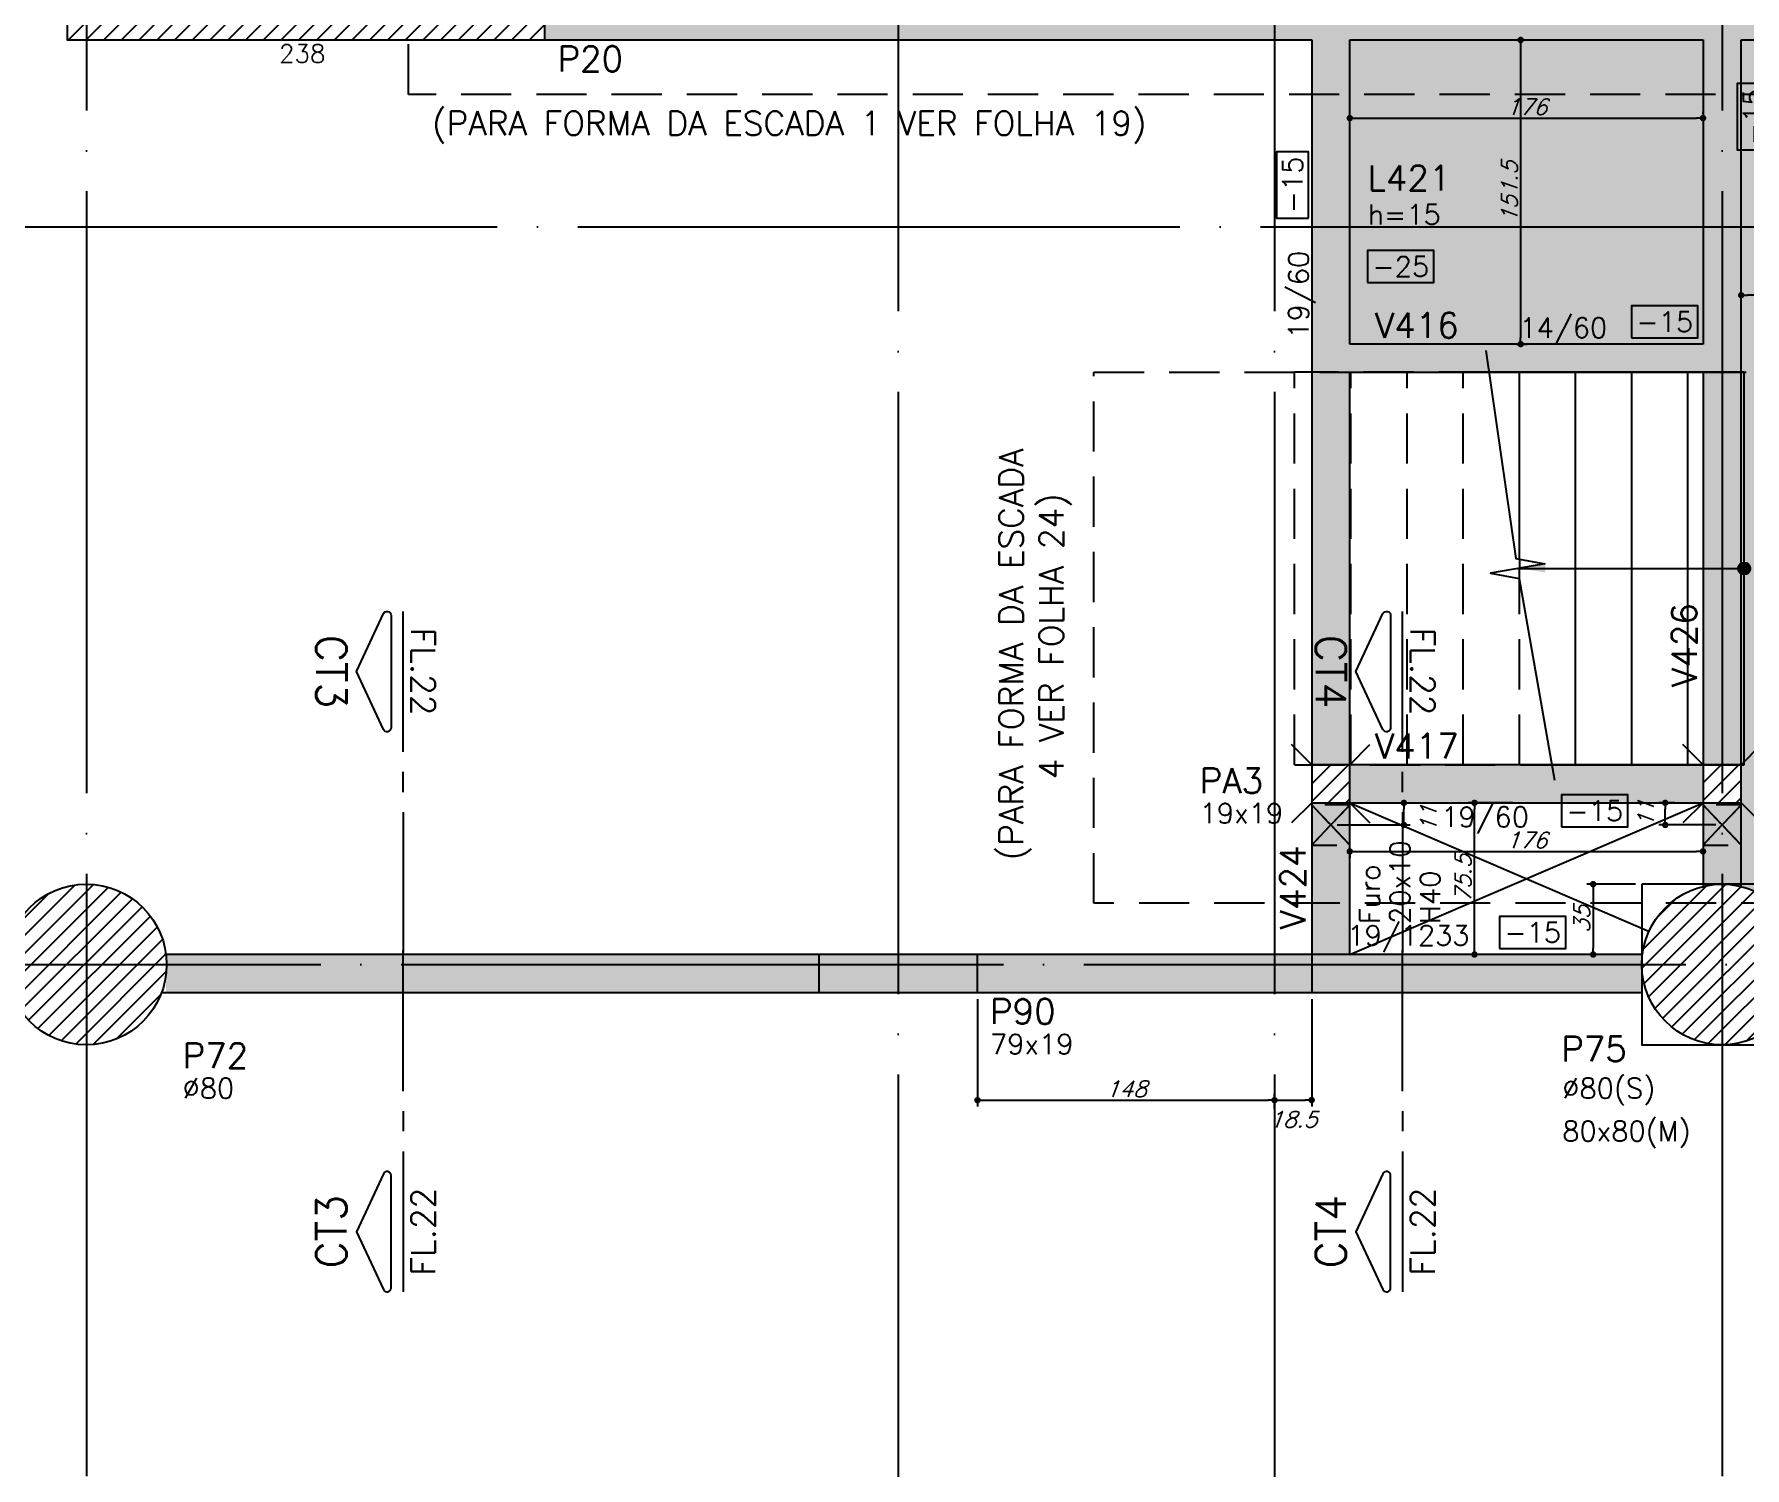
# Model space of a CAD drawing. Header units: millimetres. Extents: x -4122 to 5523, y -2094 to 2406.
# Drawn here: x -235 to 617, y -735 to -21 of the extents above; entities that cross this region are included whole.
import ezdxf
from ezdxf.enums import TextEntityAlignment as Align

# ---------------------------------------------------------------- set-up
doc = ezdxf.new("R2010")
doc.units = ezdxf.units.MM
doc.header["$LTSCALE"] = 50
for name, pattern in [('DASHED', [0.75, 0.5, -0.25]), ('EIXO', [6.8, 6, -0.4, 0, -0.4]), ('HIDDEN', [0.375, 0.25, -0.125])]:
    doc.linetypes.add(name, pattern=pattern)
for name, color, linetype in [('F-AUX', 2, 'Continuous'), ('F-AUX-RED', 1, 'Continuous'), ('F-CORTE-INDICAÇÃO', 4, 'Continuous'), ('F-COTAS', 106, 'Continuous'), ('F-COTAS-FUROS', 50, 'Continuous'), ('F-DESNIVEL-7', 40, 'Continuous'), ('F-EIXO', 12, 'EIXO'), ('F-ESCADAS', 2, 'Continuous'), ('F-FURO-PAREDE', 2, 'HIDDEN'), ('F-FURO-PAREDE-TEXTOS', 2, 'Continuous'), ('F-LAJES-DIM', 2, 'Continuous'), ('F-LAJES-NOME', 4, 'Continuous'), ('F-PARC-DIM', 2, 'Continuous'), ('F-PILARES-DIM', 172, 'Continuous'), ('F-PILARES-HACH', 174, 'Continuous'), ('F-PILARES-M', 170, 'Continuous'), ('F-PILARES-N', 170, 'Continuous'), ('F-PILARES-NASCE', 4, 'Continuous'), ('F-PILARES-NOME', 170, 'Continuous'), ('F-PILARES-S', 170, 'Continuous'), ('F-TEXTO', 6, 'Continuous'), ('F-VIGAS', 3, 'Continuous'), ('F-VIGAS-DIM', 2, 'Continuous'), ('F-VIGAS-NOME', 4, 'Continuous'), ('F-VÃO', 1, 'Continuous')]:
    doc.layers.add(name, color=color, linetype=linetype)
doc.layers.add('F-DESNIVEL-5', color=7, linetype='Continuous', true_color=0xadd6ff)
doc.layers.add('F-DESNIVEL-6', color=7, linetype='Continuous', true_color=0xffdebd)
doc.styles.add('CP-TEXT-INCL', font='simplex.shx', dxfattribs={"oblique": 20})
doc.styles.add('CP-TEXTO', font='simplex.shx')
doc.styles.add('MCP', font='simplex.shx')
doc.styles.add('ROMANS', font='simplex.shx')
doc.dimstyles.new('CP-COTAS-50', dxfattribs={"dimscale": 0.64, "dimtxt": 12.5, "dimasz": 5, "dimexe": 5, "dimexo": 5, "dimgap": 2.5, "dimtad": 1, "dimdec": 1, "dimdsep": 46, "dimtxsty": 'CP-TEXT-INCL', "dimblk1": 'DOT', "dimblk2": 'DOT', "dimsah": 1, "dimcen": 9, "dimclrd": 256, "dimclre": 256, "dimclrt": 256, "dimadec": 0, "dimazin": 0, "dimtfac": 1, "dimtdec": 1, "dimtmove": 2, "dimatfit": 3, "dimldrblk": 'DOT', "dimfxl": 0, "dimtolj": 1, "dimarcsym": 0})
pattern_1 = [(45, (0, 0), (-4.419417, 4.419417), [])]

# ---------------------------------------------------------------- blocks, each defined once
blk = doc.blocks.new('*U54')
at = {"layer": 'F-LAJES-DIM', "color": 1}
blk.add_lwpolyline([(0, 0), (33, 0), (33, 16), (0, 16)], close=True, dxfattribs=at)
at = {"layer": 'F-LAJES-DIM', "style": 'MCP'}
blk.add_attdef('DIM', text='', height=10, dxfattribs=at).set_placement((16.5, 8), align=Align.MIDDLE_CENTER)
blk = doc.blocks.new('*U19')
at = {"layer": 'F-VIGAS-DIM', "color": 1}
blk.add_lwpolyline([(0, 0), (33, 0), (33, 16), (0, 16)], close=True, dxfattribs=at)
at = {"layer": 'F-VIGAS-DIM', "style": 'MCP'}
blk.add_attdef('DIM', text='', height=10, dxfattribs=at).set_placement((16.5, 8), align=Align.MIDDLE_CENTER)
blk = doc.blocks.new('*U32')
at = {"layer": 'F-EIXO'}
blk.add_line((0, 0), (7484.954, 0), dxfattribs=at)
at = {"layer": 'F-TEXTO', "style": 'ROMANS'}
blk.add_attdef('EIXO', text='', height=17.5, dxfattribs=at).set_placement((-28.2072, 0), align=Align.MIDDLE_CENTER)
blk = doc.blocks.new('*U26')
at = {"layer": 'F-EIXO'}
blk.add_line((0, 0), (7397, 0), dxfattribs=at)
at = {"layer": 'F-TEXTO', "style": 'ROMANS'}
blk.add_attdef('EIXO', text='', height=17.5, dxfattribs=at).set_placement((-28.2072, 0), align=Align.MIDDLE_CENTER)
blk = doc.blocks.new('*U28')
at = {"layer": 'F-EIXO'}
blk.add_line((0, 0), (0, -3377.88), dxfattribs=at)
at = {"layer": 'F-TEXTO', "style": 'ROMANS'}
blk.add_attdef('EIXO', text='', height=17.5, rotation=360, dxfattribs=at).set_placement((0, 28.21), align=Align.MIDDLE_CENTER)
blk = doc.blocks.new('*U29')
at = {"layer": 'F-EIXO'}
blk.add_line((0, 0), (0, -3477.88), dxfattribs=at)
at = {"layer": 'F-TEXTO', "style": 'ROMANS'}
blk.add_attdef('EIXO', text='', height=17.5, rotation=360, dxfattribs=at).set_placement((0, 28.21), align=Align.MIDDLE_CENTER)
blk = doc.blocks.new('_DOT')
at = {"color": 0, "linetype": 'ByBlock'}
blk.add_line((-0.5, 0), (-1, 0), dxfattribs=at)
at = {"color": 0, "linetype": 'ByBlock', "const_width": 0.5}
blk.add_lwpolyline([(-0.25, 0, 1), (0.25, 0, 1)], format="xyb", close=True, dxfattribs=at)
blk = doc.blocks.new('*D251')
at = {"layer": 'DEFPOINTS', "color": 0, "transparency": 16777216}
for p in [(615, -151.15), (615, -157.34), (1248, -157.34)]:
    blk.add_point(p, dxfattribs=at)
at = {"layer": 'F-COTAS', "lineweight": -2, "transparency": 16777216}
for p, q in [((615, -154.14), (615, -147.95)), ((1244.8, -151.15), (618.2, -151.15)), ((1248, -154.14), (1248, -147.95))]:
    blk.add_line(p, q, dxfattribs=at)
at = {"layer": 'F-COTAS', "lineweight": -2, "transparency": 16777216, "xscale": 3.2, "yscale": 3.2, "zscale": 3.2, "rotation": 180}
blk.add_blockref('_DOT', (615, -151.15), dxfattribs=at)
at = {"layer": 'F-COTAS', "lineweight": -2, "transparency": 16777216, "xscale": 3.2, "yscale": 3.2, "zscale": 3.2}
blk.add_blockref('_DOT', (1248, -151.15), dxfattribs=at)
at = {"layer": 'F-COTAS', "transparency": 16777216, "insert": (931.5, -145.55), "char_height": 8, "attachment_point": 5, "style": 'CP-TEXT-INCL'}
blk.add_mtext('\\A1;633', dxfattribs=at)
blk = doc.blocks.new('*D284')
at = {"layer": 'DEFPOINTS', "color": 0, "transparency": 16777216}
for p in [(499.85, -24), (499.85, -175.5), (505.13, -175.5)]:
    blk.add_point(p, dxfattribs=at)
at = {"layer": 'F-COTAS', "lineweight": -2, "transparency": 16777216}
for p, q in [((503.05, -24), (508.33, -24)), ((505.13, -27.2), (505.13, -172.3)), ((503.05, -175.5), (508.33, -175.5))]:
    blk.add_line(p, q, dxfattribs=at)
at = {"layer": 'F-COTAS', "lineweight": -2, "transparency": 16777216, "xscale": 3.2, "yscale": 3.2, "zscale": 3.2}
for p, rotation in [((505.13, -24), 90), ((505.13, -175.5), 270)]:
    blk.add_blockref('_DOT', p, dxfattribs=dict(at, rotation=rotation))
at = {"layer": 'F-COTAS', "transparency": 16777216, "insert": (499.53, -99.75), "char_height": 8, "attachment_point": 5, "rotation": 90, "style": 'CP-TEXT-INCL'}
blk.add_mtext('\\A1;151.5', dxfattribs=at)
blk = doc.blocks.new('*D285')
at = {"layer": 'DEFPOINTS', "color": 0, "transparency": 16777216}
for p in [(482.11, -404), (504.22, -404), (504.22, -479.5)]:
    blk.add_point(p, dxfattribs=at)
at = {"layer": 'F-COTAS', "lineweight": -2, "transparency": 16777216}
for p, q in [((501.02, -404), (478.91, -404)), ((482.11, -476.3), (482.11, -407.2)), ((501.02, -479.5), (478.91, -479.5))]:
    blk.add_line(p, q, dxfattribs=at)
at = {"layer": 'F-COTAS', "lineweight": -2, "transparency": 16777216, "xscale": 3.2, "yscale": 3.2, "zscale": 3.2}
for p, rotation in [((482.11, -404), 90), ((482.11, -479.5), 270)]:
    blk.add_blockref('_DOT', p, dxfattribs=dict(at, rotation=rotation))
at = {"layer": 'F-COTAS', "transparency": 16777216, "insert": (476.51, -441.75), "char_height": 8, "attachment_point": 5, "rotation": 90, "style": 'CP-TEXT-INCL'}
blk.add_mtext('\\A1;75.5', dxfattribs=at)
blk = doc.blocks.new('*D286')
at = {"layer": 'DEFPOINTS', "color": 0, "transparency": 16777216}
for p in [(420, -425.78), (596, -427.42), (596, -428.17)]:
    blk.add_point(p, dxfattribs=at)
at = {"layer": 'F-COTAS', "lineweight": -2, "transparency": 16777216}
for p, q in [((420, -428.98), (420, -431.37)), ((423.2, -428.17), (592.8, -428.17)), ((596, -430.62), (596, -431.37))]:
    blk.add_line(p, q, dxfattribs=at)
at = {"layer": 'F-COTAS', "lineweight": -2, "transparency": 16777216, "xscale": 3.2, "yscale": 3.2, "zscale": 3.2, "rotation": 180}
blk.add_blockref('_DOT', (420, -428.17), dxfattribs=at)
at = {"layer": 'F-COTAS', "lineweight": -2, "transparency": 16777216, "xscale": 3.2, "yscale": 3.2, "zscale": 3.2}
blk.add_blockref('_DOT', (596, -428.17), dxfattribs=at)
at = {"layer": 'F-COTAS', "transparency": 16777216, "insert": (508, -422.57), "char_height": 8, "attachment_point": 5, "style": 'CP-TEXT-INCL'}
blk.add_mtext('\\A1;176', dxfattribs=at)
blk = doc.blocks.new('*D292')
at = {"layer": 'DEFPOINTS', "color": 0, "transparency": 16777216}
for p in [(565.5, -444.5), (541.26, -479.5), (567.56, -479.5)]:
    blk.add_point(p, dxfattribs=at)
at = {"layer": 'F-COTAS', "lineweight": -2, "transparency": 16777216}
for p, q in [((562.3, -444.5), (538.06, -444.5)), ((541.26, -447.7), (541.26, -476.3)), ((564.36, -479.5), (538.06, -479.5))]:
    blk.add_line(p, q, dxfattribs=at)
at = {"layer": 'F-COTAS', "lineweight": -2, "transparency": 16777216, "xscale": 3.2, "yscale": 3.2, "zscale": 3.2}
for p, rotation in [((541.26, -444.5), 90), ((541.26, -479.5), 270)]:
    blk.add_blockref('_DOT', p, dxfattribs=dict(at, rotation=rotation))
at = {"layer": 'F-COTAS', "transparency": 16777216, "insert": (535.66, -462), "char_height": 8, "attachment_point": 5, "rotation": 90, "style": 'CP-TEXT-INCL'}
blk.add_mtext('\\A1;35', dxfattribs=at)
blk = doc.blocks.new('*D293')
at = {"layer": 'DEFPOINTS', "color": 0, "transparency": 16777216}
for p in [(420, -63.94), (596, -62.9), (596, -63.94)]:
    blk.add_point(p, dxfattribs=at)
at = {"layer": 'F-COTAS', "lineweight": -2, "transparency": 16777216}
for p, q in [((420, -60.74), (420, -59.7)), ((423.2, -62.9), (592.8, -62.9)), ((596, -60.74), (596, -59.7))]:
    blk.add_line(p, q, dxfattribs=at)
at = {"layer": 'F-COTAS', "lineweight": -2, "transparency": 16777216, "xscale": 3.2, "yscale": 3.2, "zscale": 3.2, "rotation": 180}
blk.add_blockref('_DOT', (420, -62.9), dxfattribs=at)
at = {"layer": 'F-COTAS', "lineweight": -2, "transparency": 16777216, "xscale": 3.2, "yscale": 3.2, "zscale": 3.2}
blk.add_blockref('_DOT', (596, -62.9), dxfattribs=at)
at = {"layer": 'F-COTAS', "transparency": 16777216, "insert": (508, -57.3), "char_height": 8, "attachment_point": 5, "style": 'CP-TEXT-INCL'}
blk.add_mtext('\\A1;176', dxfattribs=at)
blk = doc.blocks.new('*D331')
at = {"layer": 'DEFPOINTS', "color": 0, "transparency": 16777216}
for p in [(577.16, -404), (585.04, -404), (605.5, -415)]:
    blk.add_point(p, dxfattribs=at)
at = {"layer": 'F-COTAS-FUROS', "lineweight": -2, "transparency": 16777216}
for p, q in [((581.84, -404), (573.96, -404)), ((577.16, -411.8), (577.16, -407.2)), ((602.3, -415), (573.96, -415))]:
    blk.add_line(p, q, dxfattribs=at)
at = {"layer": 'F-COTAS-FUROS', "lineweight": -2, "transparency": 16777216, "xscale": 3.2, "yscale": 3.2, "zscale": 3.2}
for p, rotation in [((577.16, -404), 90), ((577.16, -415), 270)]:
    blk.add_blockref('_DOT', p, dxfattribs=dict(at, rotation=rotation))
at = {"layer": 'F-COTAS-FUROS', "transparency": 16777216, "insert": (567.56, -409.5), "char_height": 8, "attachment_point": 5, "rotation": 90, "style": 'CP-TEXT-INCL'}
blk.add_mtext('\\A1;11', dxfattribs=at)
blk = doc.blocks.new('*D332')
at = {"layer": 'DEFPOINTS', "color": 0, "transparency": 16777216}
for p in [(433.52, -404), (446.95, -404), (410.5, -415)]:
    blk.add_point(p, dxfattribs=at)
at = {"layer": 'F-COTAS-FUROS', "lineweight": -2, "transparency": 16777216}
for p, q in [((436.72, -404), (450.15, -404)), ((446.95, -411.8), (446.95, -407.2)), ((413.7, -415), (450.15, -415))]:
    blk.add_line(p, q, dxfattribs=at)
at = {"layer": 'F-COTAS-FUROS', "lineweight": -2, "transparency": 16777216, "xscale": 3.2, "yscale": 3.2, "zscale": 3.2}
for p, rotation in [((446.95, -404), 90), ((446.95, -415), 270)]:
    blk.add_blockref('_DOT', p, dxfattribs=dict(at, rotation=rotation))
at = {"layer": 'F-COTAS-FUROS', "transparency": 16777216, "insert": (459.17, -412.07), "char_height": 8, "attachment_point": 5, "rotation": 90, "style": 'CP-TEXT-INCL'}
blk.add_mtext('\\A1;11', dxfattribs=at)
blk = doc.blocks.new('*U38')
at = {"layer": 'F-CORTE-INDICAÇÃO'}
for p, q in [((-100, 0), (-170, 0)), ((-80, 0), (-90, 0)), ((-70, 0), (0, 0))]:
    blk.add_line(p, q, dxfattribs=at)
blk.add_lwpolyline([(-112, 6, 0.802585), (-111.15, 9.81), (-140, 23.26), (-168.85, 9.81, 0.802585), (-168, 6)], format="xyb", close=True, dxfattribs=at)
at = {"layer": 'F-CORTE-INDICAÇÃO', "style": 'ROMANS'}
blk.add_attdef('CORTE', text='', height=15, dxfattribs=at).set_placement((-140, 35.76), align=Align.MIDDLE_CENTER)
at = {"layer": 'F-CORTE-INDICAÇÃO', "color": 2, "style": 'ROMANS'}
blk.add_attdef('FOLHA', text='', height=12, dxfattribs=at).set_placement((-140, -10), align=Align.MIDDLE_CENTER)
blk = doc.blocks.new('*D361')
at = {"layer": 'DEFPOINTS', "color": 0, "transparency": 16777216}
for p in [(234.5, -498.5), (382.5, -552.06), (382.5, -559.44)]:
    blk.add_point(p, dxfattribs=at)
at = {"layer": 'F-COTAS', "lineweight": -2, "transparency": 16777216}
for p, q in [((234.5, -501.7), (234.5, -555.26)), ((237.7, -552.06), (379.3, -552.06)), ((382.5, -556.24), (382.5, -548.86))]:
    blk.add_line(p, q, dxfattribs=at)
at = {"layer": 'F-COTAS', "lineweight": -2, "transparency": 16777216, "xscale": 3.2, "yscale": 3.2, "zscale": 3.2, "rotation": 180}
blk.add_blockref('_DOT', (234.5, -552.06), dxfattribs=at)
at = {"layer": 'F-COTAS', "lineweight": -2, "transparency": 16777216, "xscale": 3.2, "yscale": 3.2, "zscale": 3.2}
blk.add_blockref('_DOT', (382.5, -552.06), dxfattribs=at)
at = {"layer": 'F-COTAS', "transparency": 16777216, "insert": (308.5, -546.46), "char_height": 8, "attachment_point": 5, "style": 'CP-TEXT-INCL'}
blk.add_mtext('\\A1;148', dxfattribs=at)
blk = doc.blocks.new('*D362')
at = {"layer": 'DEFPOINTS', "color": 0, "transparency": 16777216}
for p in [(401, -498.5), (401, -552.06), (382.5, -559.44)]:
    blk.add_point(p, dxfattribs=at)
at = {"layer": 'F-COTAS', "lineweight": -2, "transparency": 16777216}
for p, q in [((401, -501.7), (401, -555.26)), ((382.5, -556.24), (382.5, -548.86)), ((385.7, -552.06), (397.8, -552.06))]:
    blk.add_line(p, q, dxfattribs=at)
at = {"layer": 'F-COTAS', "lineweight": -2, "transparency": 16777216, "xscale": 3.2, "yscale": 3.2, "zscale": 3.2, "rotation": 180}
blk.add_blockref('_DOT', (382.5, -552.06), dxfattribs=at)
at = {"layer": 'F-COTAS', "lineweight": -2, "transparency": 16777216, "xscale": 3.2, "yscale": 3.2, "zscale": 3.2}
blk.add_blockref('_DOT', (401, -552.06), dxfattribs=at)
at = {"layer": 'F-COTAS', "transparency": 16777216, "insert": (391.75, -561.66), "char_height": 8, "attachment_point": 5, "style": 'CP-TEXT-INCL'}
blk.add_mtext('\\A1;18.5', dxfattribs=at)

msp = doc.modelspace()

# ---------------------------------------------------------------- hatches: boundary and pattern name
at = {"layer": 'F-AUX'}
h = msp.add_hatch(color=1, dxfattribs=at)
edge = h.paths.add_edge_path()
edge.add_arc((616.5, -287.25), 3, 0, 360)
at = {"layer": 'F-PILARES-HACH', "linetype": 'Continuous'}
h = msp.add_hatch(dxfattribs=at)
h.set_pattern_fill('ANSI31', color=256, scale=50, style=0)
h.set_pattern_definition(pattern_1)
h.paths.add_polyline_path([(19, -24), (19, 493.5), (0, 493.5), (0, 0), (-219, 0), (-219, -24)], flags=16)
h = msp.add_hatch(dxfattribs=at)
h.set_pattern_fill('ANSI31', color=256, scale=50, style=0)
h.set_pattern_definition(pattern_1)
h.paths.add_polyline_path([(401, -404), (420, -404), (420, -385), (401, -385)], flags=16)
h = msp.add_hatch(dxfattribs=at)
h.set_pattern_fill('ANSI31', color=256, scale=50, style=0)
h.set_pattern_definition(pattern_1)
h.paths.add_polyline_path([(596, -404), (615, -404), (615, -385), (596, -385)], flags=16)
h = msp.add_hatch(dxfattribs=at)
h.set_pattern_fill('ANSI31', color=256, scale=50)
h.set_pattern_definition(pattern_1)
edge = h.paths.add_edge_path()
edge.add_arc((-209.5, -484.5), 40, 0, 360)
h = msp.add_hatch(dxfattribs=at)
h.set_pattern_fill('ANSI31', color=256, scale=50)
h.set_pattern_definition(pattern_1)
edge = h.paths.add_edge_path()
edge.add_arc((605.5, -484.5), 40, 0, 360)

# ---------------------------------------------------------------- linework, layer by layer
at = {"layer": 'F-AUX', "color": 1}
for points in [[(487.722, -178.624), (502.739, -282.325), (517.132, -284.883), (490.068, -289.617), (504.462, -292.175), (522.033, -392.611)], [(503.6, -287.25), (616.5, -287.25)]]:
    msp.add_lwpolyline(points, dxfattribs=at)
at = {"layer": 'F-AUX', "color": 1, "linetype": 'DASHED'}
msp.add_lwpolyline([(504.5, -282.638), (504.5, -287.093)], dxfattribs=at)
at = {"layer": 'F-AUX'}
msp.add_lwpolyline([(504.5, -292.393), (504.5, -287.093)], dxfattribs=at)
at = {"layer": 'F-AUX', "color": 1}
msp.add_circle((616.5, -287.25), 3, dxfattribs=at)
msp.add_solid([(517.483, -285.25), (505.483, -287.25), (517.483, -289.25)], dxfattribs=at)
at = {"layer": 'F-AUX-RED', "color": 4, "linetype": 'DASHED'}
for points in [[(-48.962, 347.176), (677.224, 347.176), (677.224, -51.113), (-48.962, -51.113)], [(715, -454), (292.5, -454), (292.5, -189.5), (715, -189.5)]]:
    msp.add_lwpolyline(points, close=True, dxfattribs=at)
at = {"layer": 'F-DESNIVEL-5', "linetype": 'Continuous'}
for points in [[(420, -24), (420, -5), (19.1, -5)], [(420, -24), (19.1, -5), (19.1, -24)], [(420, -24), (615, -24), (615, -5)], [(420, -24), (615, -5), (420, -5)], [(420, -24), (420, -5), (420, -24)], [(615, -24), (1257.5, -24), (1257.5, -5)], [(615, -24), (1257.5, -5), (615, -5)], [(615, -24), (615, -5), (615, -24)], [(401, -24), (19.1, -24), (401, -24)], [(420, -182.5), (420, -24), (401, -24)], [(420, -182.5), (401, -24), (401, -182.5)], [(615, -182.5), (615, -24), (596, -24)], [(615, -182.5), (596, -24), (596, -182.5)], [(1248, -24), (615, -24), (615, -446.39)], [(1248, -24), (615, -446.39), (1248, -24)], [(1248, -24), (615, -446.39), (620.807, -447.545)], [(615, -446.39), (615, -24), (615, -182.5)], [(420, -189.5), (596, -189.5), (596, -175.5)], [(420, -189.5), (596, -175.5), (420, -175.5)], [(420, -189.5), (420, -175.5), (420, -189.5)], [(420, -385), (420, -182.5), (401, -182.5)], [(420, -385), (401, -182.5), (401, -385)], [(420, -182.5), (401, -182.5), (420, -182.5)], [(615, -385), (615, -182.5), (596, -182.5)], [(615, -385), (596, -182.5), (596, -385)], [(615, -182.5), (596, -182.5), (615, -182.5)], [(615, -446.39), (615, -182.5), (615, -446.39)], [(615, -446.39), (615, -182.5), (615, -385)], [(420, -385), (401, -385), (420, -385)], [(420, -404), (596, -404), (596, -385)], [(420, -404), (596, -385), (420, -385)], [(420, -404), (420, -385), (420, -404)], [(615, -385), (596, -385), (615, -385)], [(615, -446.39), (615, -385), (615, -446.39)], [(615, -446.39), (615, -385), (615, -404)], [(420, -479.5), (420, -404), (401, -404)], [(420, -479.5), (401, -404), (401, -479.5)], [(615, -404), (596, -404), (596, -446.288)], [(615, -404), (596, -446.288), (605.5, -444.398)], [(615, -404), (605.5, -444.398), (615, -446.288)], [(615, -404), (615, -446.288), (615, -404)], [(615, -446.39), (615, -404), (615, -446.39)]]:
    msp.add_solid(points, dxfattribs=at)
at = {"layer": 'F-DESNIVEL-5'}
for points in [[(401, -498.5), (565.5, -498.5), (565.5, -479.5)], [(401, -498.5), (565.5, -479.5), (401, -479.5)]]:
    msp.add_solid(points, dxfattribs=at)
at = {"layer": 'F-DESNIVEL-6', "linetype": 'Continuous'}
for points in [[(596, -175.5), (596, -24), (420, -24)], [(596, -175.5), (420, -24), (596, -175.5)], [(596, -175.5), (420, -24), (420, -175.5)], [(596, -175.5), (420, -175.5), (596, -175.5)]]:
    msp.add_solid(points, dxfattribs=at)
at = {"layer": 'F-DESNIVEL-7'}
for points in [[(401, -498.5), (-169.814, -498.5), (-169.814, -479.5)], [(401, -498.5), (-169.814, -479.5), (401, -479.5)]]:
    msp.add_solid(points, dxfattribs=at)
at = {"layer": 'F-ESCADAS', "color": 1, "linetype": 'DASHED'}
for p, q in [((392.5, -385), (392.5, -189.5)), ((420.5, -385), (420.5, -189.5)), ((448.5, -385), (448.5, -189.5)), ((476.5, -385), (476.5, -189.5)), ((504.5, -385), (504.5, -292.393))]:
    msp.add_line(p, q, dxfattribs=at)
at = {"layer": 'F-ESCADAS'}
for p, q in [((504.5, -282.638), (504.5, -189.5)), ((532.5, -385), (532.5, -189.5)), ((560.5, -385), (560.5, -189.5)), ((588.5, -385), (588.5, -189.5)), ((616.5, -385), (616.5, -189.5))]:
    msp.add_line(p, q, dxfattribs=at)
at = {"layer": 'F-ESCADAS', "color": 1, "linetype": 'DASHED'}
for points in [[(489.297, -189.5), (392.5, -189.5)], [(392.5, -385), (520.701, -385)]]:
    msp.add_lwpolyline(points, dxfattribs=at)
at = {"layer": 'F-ESCADAS'}
for points in [[(616.5, -189.5), (489.297, -189.5)], [(520.701, -385), (616.5, -385)]]:
    msp.add_lwpolyline(points, dxfattribs=at)
at = {"layer": 'F-FURO-PAREDE'}
for points in [[(410.5, -415), (420, -425), (420, -405), (410.5, -415), (420, -405), (401, -405), (410.5, -415), (401, -405), (401, -425), (410.5, -415), (401, -425), (420, -425), (410.5, -415)], [(605.5, -415), (615, -425), (615, -405), (605.5, -415), (615, -405), (596, -405), (605.5, -415), (596, -405), (596, -425), (605.5, -415), (596, -425), (615, -425), (605.5, -415)]]:
    msp.add_lwpolyline(points, dxfattribs=at)
at = {"layer": 'F-PILARES-M', "linetype": 'Continuous'}
for points in [[(565.5, -444.5), (565.5, -524.5), (645.5, -524.5), (645.5, -444.5), (565.5, -444.5)], [(155.5, -498.5), (234.5, -498.5), (234.5, -479.5), (155.5, -479.5), (155.5, -498.5)]]:
    msp.add_lwpolyline(points, dxfattribs=at)
at = {"layer": 'F-PILARES-N', "linetype": 'Continuous'}
for points in [[(401, -404), (420, -404), (420, -385), (401, -385), (401, -404)], [(596, -404), (615, -404), (615, -385), (596, -385), (596, -404)]]:
    msp.add_lwpolyline(points, dxfattribs=at)
at = {"layer": 'F-PILARES-NASCE', "linetype": 'Continuous'}
for p, q in [((401, -385), (391, -375)), ((420, -385), (430, -375)), ((596, -385), (586, -375)), ((615, -385), (625, -375)), ((401, -404), (391, -414)), ((420, -404), (430, -414)), ((596, -404), (586, -414)), ((615, -404), (625, -414))]:
    msp.add_line(p, q, dxfattribs=at)
at = {"layer": 'F-PILARES-S', "linetype": 'Continuous'}
msp.add_lwpolyline([(19, -24), (19, 493.5), (0, 493.5), (0, 0), (-219, 0), (-219, -24), (19, -24)], dxfattribs=at)
for centre in [(-209.5, -484.5), (605.5, -484.5)]:
    msp.add_circle(centre, 40, dxfattribs=at)
at = {"layer": 'F-VIGAS'}
for points in [[(19, -24), (401, -24)], [(401, -24), (401, -182.5)], [(420, -24), (596, -24)], [(420, -175.5), (420, -24)], [(596, -24), (596, -175.5)], [(615, -182.5), (615, -24)], [(615, -24), (1248, -24)], [(596, -175.5), (420, -175.5)], [(401, -182.5), (401, -385)], [(615, -385), (615, -182.5)], [(420, -385), (420, -189.5)], [(420, -189.5), (596, -189.5)], [(596, -189.5), (596, -385)], [(596, -385), (420, -385)], [(401, -404), (401, -498.5)], [(420, -479.5), (420, -404)], [(420, -404), (596, -404)], [(596, -404), (596, -446.39)], [(615, -446.39), (615, -404)], [(155.5, -479.5), (-170.495, -479.5)], [(565.5, -479.5), (234.5, -479.5)], [(-172.285, -498.5), (155.5, -498.5)], [(234.5, -498.5), (565.5, -498.5)]]:
    msp.add_lwpolyline(points, dxfattribs=at)
at = {"layer": 'F-VÃO'}
for p, q in [((420, -479.5), (596, -404)), ((420, -404), (569.308, -468.05))]:
    msp.add_line(p, q, dxfattribs=at)

# ---------------------------------------------------------------- block references
at = {"layer": 'F-CORTE-INDICAÇÃO', "linetype": 'Continuous'}
ref = msp.add_blockref('*U38', (-51.682, -478.597), dxfattribs=dict(at, xscale=-1, rotation=90))
ref.add_attrib('FOLHA', 'FL.22', dxfattribs={"color": 2, "height": 12, "rotation": 270, "style": 'ROMANS'}).set_placement((-41.682, -338.597), align=Align.MIDDLE_CENTER)
ref.add_attrib('CORTE', 'CT3', dxfattribs={"height": 15, "rotation": 270, "style": 'ROMANS'}).set_placement((-87.446, -338.597), align=Align.MIDDLE_CENTER)
ref = msp.add_blockref('*U38', (446.318, -478.597), dxfattribs=dict(at, xscale=-1, rotation=90))
ref.add_attrib('FOLHA', 'FL.22', dxfattribs={"color": 2, "height": 12, "rotation": 270, "style": 'ROMANS'}).set_placement((456.318, -338.597), align=Align.MIDDLE_CENTER)
ref.add_attrib('CORTE', 'CT4', dxfattribs={"height": 15, "rotation": 270, "style": 'ROMANS'}).set_placement((410.554, -338.597), align=Align.MIDDLE_CENTER)
at = {"layer": 'F-CORTE-INDICAÇÃO', "linetype": 'Continuous', "rotation": 90}
for p, values in [((-51.682, -477.597), {'FOLHA': 'FL.22', 'CORTE': 'CT3'}), ((446.318, -477.597), {'FOLHA': 'FL.22', 'CORTE': 'CT4'})]:
    msp.add_blockref('*U38', p, dxfattribs=at).add_auto_attribs(values)
at = {"layer": 'F-EIXO', "linetype": 'Continuous'}
for name, p in [('*U29', (-209.5, 1941.357)), ('*U29', (605.5, 1941.357)), ('*U28', (195, 1841.357)), ('*U28', (382.5, 1841.357)), ('*U26', (-3705.761, -117)), ('*U32', (-3793.715, -484.5))]:
    msp.add_blockref(name, p, dxfattribs=at)
at = {"layer": 'F-LAJES-DIM', "linetype": 'Continuous'}
msp.add_blockref('*U54', (428.882, -144.839), dxfattribs=at).add_auto_attribs({'DIM': '-25'})
at = {"layer": 'F-VIGAS-DIM', "linetype": 'Continuous', "rotation": 90}
for p in [(628.997, -78.734), (399.5, -112.693)]:
    msp.add_blockref('*U19', p, dxfattribs=at).add_auto_attribs({'DIM': '-15'})
at = {"layer": 'F-VIGAS-DIM', "linetype": 'Continuous'}
for p in [(560.424, -172.375), (525.549, -416), (494.592, -476.518)]:
    msp.add_blockref('*U19', p, dxfattribs=at).add_auto_attribs({'DIM': '-15'})

# ---------------------------------------------------------------- texts
at = {"layer": 'F-FURO-PAREDE-TEXTOS', "linetype": 'Continuous', "style": 'MCP'}
for s, p in [('20x10', (450, -464.291)), ('Furo', (435, -464.291)), ('H40', (465, -464.291))]:
    msp.add_text(s, height=10, rotation=90, dxfattribs=at).set_placement(p)
at = {"layer": 'F-LAJES-DIM', "linetype": 'Continuous', "style": 'MCP'}
msp.add_text('h=15', height=10, dxfattribs=at).set_placement((428.882, -115.939))
at = {"layer": 'F-LAJES-NOME', "linetype": 'Continuous', "style": 'MCP'}
msp.add_text('L421', height=12.5, dxfattribs=at).set_placement((428.882, -98.939))
at = {"layer": 'F-PARC-DIM', "style": 'MCP'}
msp.add_text('19/1233', height=10, dxfattribs=at).set_placement((418.791, -475))
at = {"layer": 'F-PILARES-DIM', "linetype": 'Continuous', "style": 'MCP'}
for s, height, p in [('238', 9, (-113.5, -35.25)), ('19x19', 10, (345.207, -414.175)), ('79x19', 10, (240.75, -529.125)), ('%%C80', 10, (-161.541, -551.156)), ('%%C80(S)', 10, (525.873, -551.156)), ('80x80(M)', 10, (525.873, -572.497))]:
    msp.add_text(s, height=height, dxfattribs=at).set_placement(p)
at = {"layer": 'F-PILARES-NOME', "linetype": 'Continuous', "style": 'MCP'}
for s, p in [('P20', (25.25, -39.625)), ('PA3', (345.207, -399.175)), ('P90', (240.75, -514.125)), ('P72', (-161.541, -536.156)), ('P75', (525.311, -532.822))]:
    msp.add_text(s, height=12.5, dxfattribs=at).set_placement(p)
at = {"layer": 'F-TEXTO', "color": 3, "insert": (-172.949, -59.472), "char_height": 12, "width": 687.52044, "attachment_point": 1, "style": 'CP-TEXTO'}
msp.add_mtext('\\pi135.76022;(PARA FORMA DA ESCADA 1 VER FOLHA 19)', dxfattribs=at)
at = {"layer": 'F-TEXTO', "color": 3, "insert": (245.284, -433.161), "char_height": 12, "attachment_point": 1, "rotation": 90, "style": 'CP-TEXTO'}
msp.add_mtext_dynamic_manual_height_columns('\\pi0.58043;(PARA FORMA DA ESCADA \\P\\pi40.86615;4 VER FOLHA 24)', width=244.58943, gutter_width=12.5, heights=[0], dxfattribs=at)
at = {"layer": 'F-VIGAS-DIM', "linetype": 'Continuous', "style": 'MCP'}
msp.add_text('19/60', height=10, rotation=90, dxfattribs=at).set_placement((399.5, -172.693))
for s, p in [('14/60', (504.529, -172.375)), ('19/60', (465.549, -416))]:
    msp.add_text(s, height=10, dxfattribs=at).set_placement(p)
at = {"layer": 'F-VIGAS-NOME', "linetype": 'Continuous', "style": 'MCP'}
for s, p in [('V416', (432.5, -172.375)), ('V417', (432.5, -381.875))]:
    msp.add_text(s, height=12.5, dxfattribs=at).set_placement(p)
for s, p in [('V426', (592.875, -346.293)), ('V424', (397.875, -467))]:
    msp.add_text(s, height=12.5, rotation=90, dxfattribs=at).set_placement(p)

# ---------------------------------------------------------------- dimensions: what is measured, and where the dimension line sits
at = {"layer": 'F-COTAS'}
for base, p1, p2, picture, middle in [((505.133, -175.5), (499.85, -24), (499.85, -175.5), '*D284', (499.533, -99.75)), ((482.105, -404), (504.224, -479.5), (504.224, -404), '*D285', (476.505, -441.75)), ((541.264, -479.5), (565.5, -444.5), (567.557, -479.5), '*D292', (535.664, -462))]:
    dim = msp.add_linear_dim(base=base, p1=p1, p2=p2, angle=90, dimstyle='CP-COTAS-50', override={"dimfxl": 7.5}, dxfattribs=at)
    dim.commit()
    dim.dimension.update_dxf_attribs({"geometry": picture, "text_midpoint": middle})
for base, p1, p2, picture, middle in [((596, -62.895), (420, -63.941), (596, -63.941), '*D293', (508, -57.295)), ((615, -151.146), (1248, -157.34), (615, -157.34), '*D251', (931.5, -145.546)), ((596, -428.172), (420, -425.779), (596, -427.424), '*D286', (508, -422.572)), ((382.5, -552.062), (234.5, -498.5), (382.5, -559.444), '*D361', (308.5, -546.462)), ((401, -552.062), (382.5, -559.444), (401, -498.5), '*D362', (391.75, -561.662))]:
    dim = msp.add_linear_dim(base=base, p1=p1, p2=p2, dimstyle='CP-COTAS-50', override={"dimfxl": 7.5}, dxfattribs=at)
    dim.commit()
    dim.dimension.update_dxf_attribs({"geometry": picture, "text_midpoint": middle})
at = {"layer": 'F-COTAS-FUROS'}
dim = msp.add_linear_dim(base=(446.954, -404), p1=(410.5, -415), p2=(433.518, -404), angle=90, dimstyle='CP-COTAS-50', override={"dimfxl": 7.5}, dxfattribs=at)
dim.commit()
dim.dimension.update_dxf_attribs({"geometry": '*D332', "text_midpoint": (459.169, -412.068), "dimtype": 160})
dim = msp.add_linear_dim(base=(577.163, -404), p1=(605.5, -415), p2=(585.041, -404), angle=90, dimstyle='CP-COTAS-50', override={"dimfxl": 7.5}, dxfattribs=at)
dim.commit()
dim.dimension.update_dxf_attribs({"geometry": '*D331', "text_midpoint": (567.563, -409.5)})

doc.saveas('drawing.dxf')
